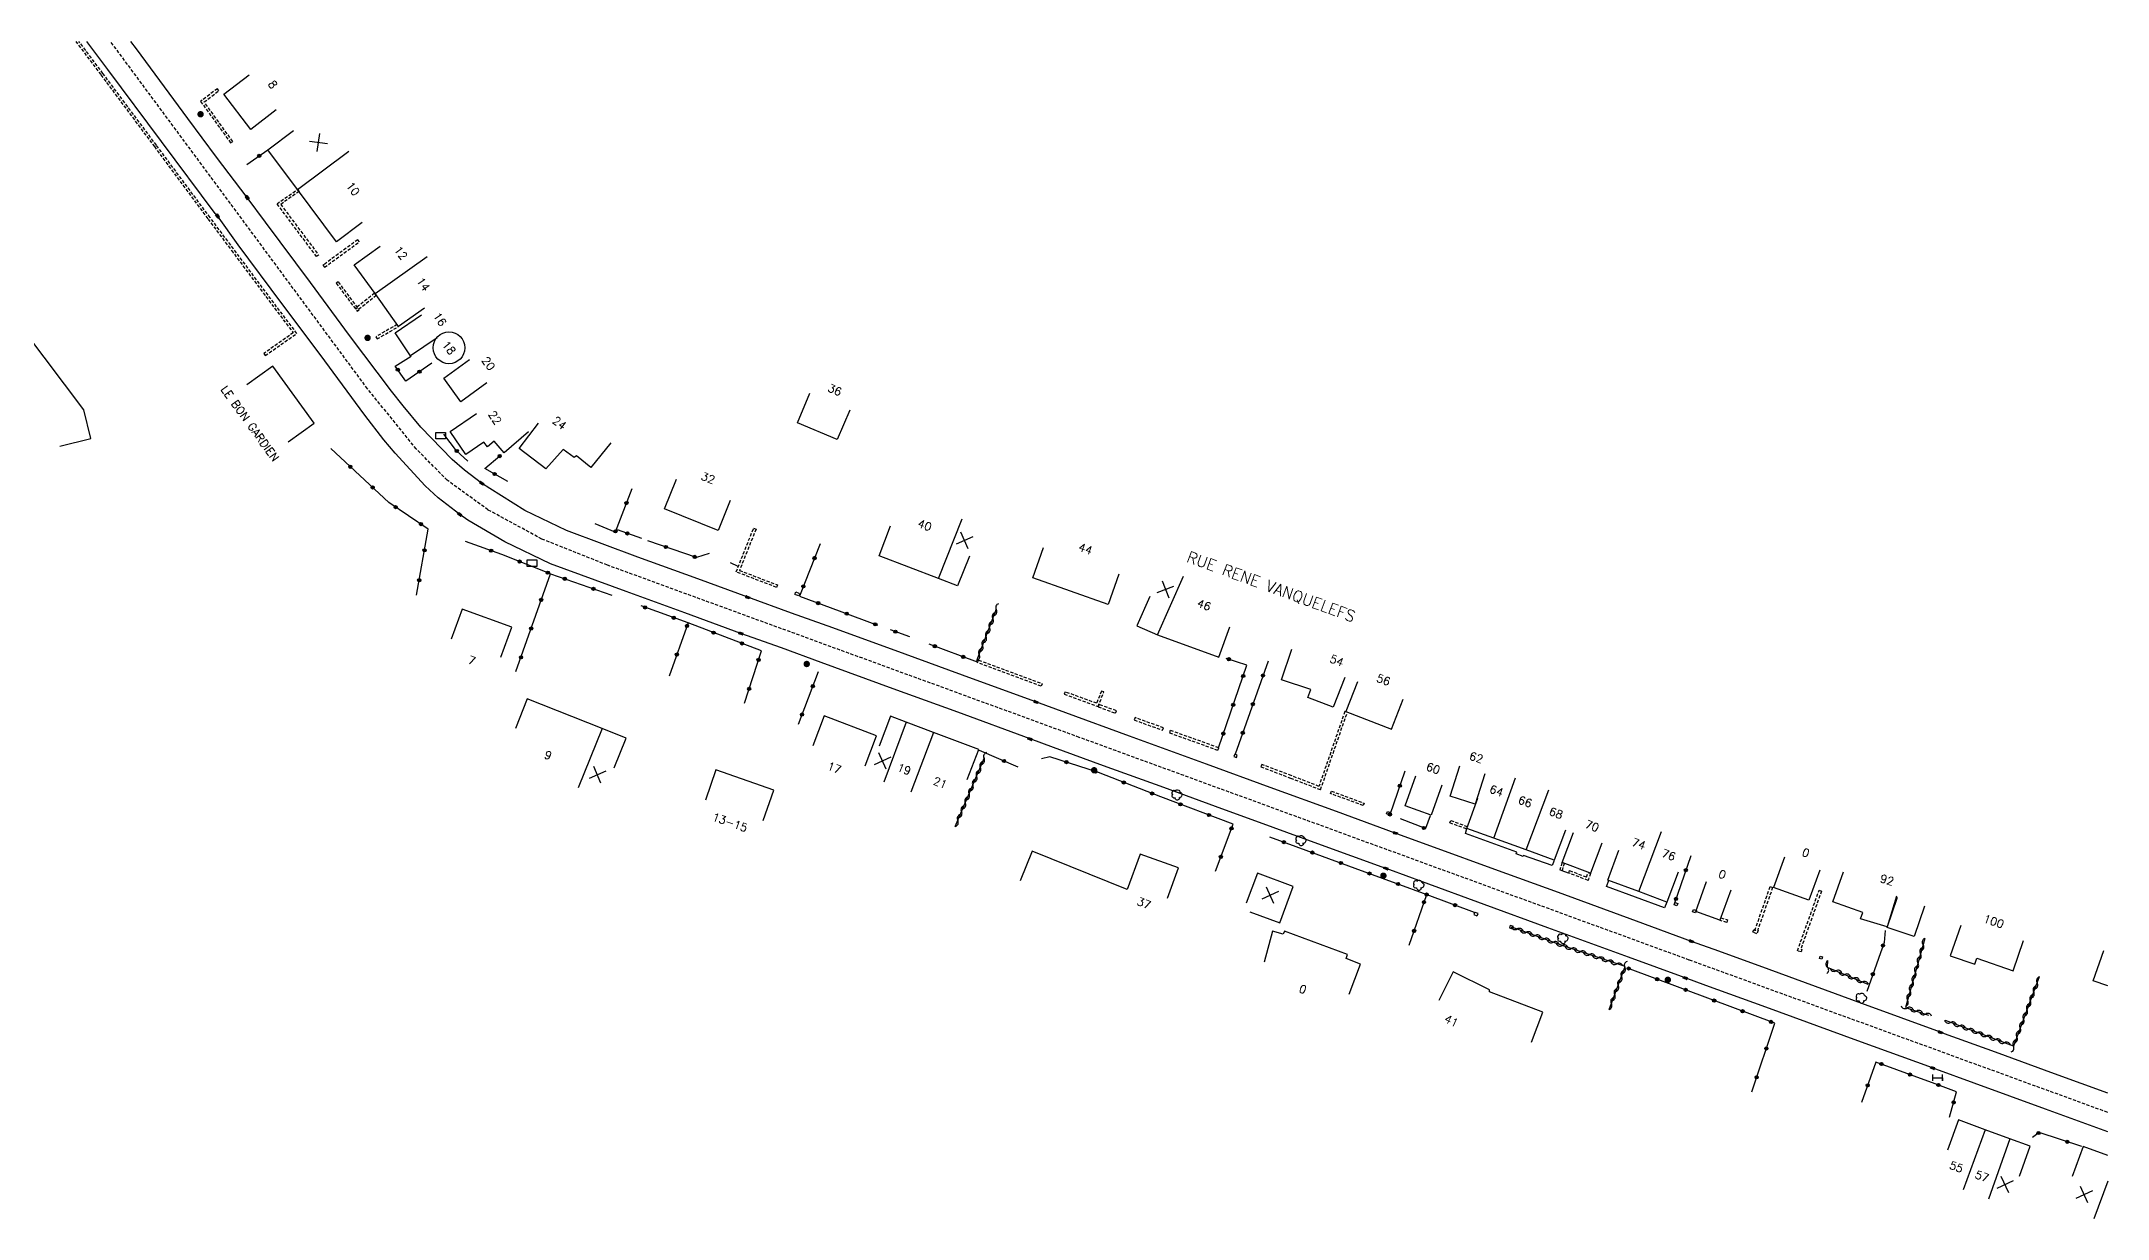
# Model space of a CAD drawing. Header units: millimetres. Extents: x 137000 to 138001, y 120999 to 122000.
# Drawn here: x 137677.3 to 138000, y 121816.2 to 122000 of the extents above; entities that cross this region are included whole.
import ezdxf
from ezdxf.enums import TextEntityAlignment as Align

# ---------------------------------------------------------------- set-up
doc = ezdxf.new("R2010")
doc.units = ezdxf.units.MM
doc.linetypes.add('DASHED', pattern=[0.75, 0.5, -0.25])
doc.layers.get('0').update_dxf_attribs({"linetype": 'CONTINUOUS'})
for name, color, linetype in [('W0001', 6, 'DASHED'), ('W0008', 7, 'CONTINUOUS'), ('W0100', 7, 'CONTINUOUS'), ('W0105', 7, 'CONTINUOUS'), ('W0112', 1, 'DASHED'), ('W0300', 7, 'CONTINUOUS'), ('W0310', 3, 'CONTINUOUS'), ('W0322', 7, 'CONTINUOUS'), ('W0400', 7, 'CONTINUOUS'), ('W0984', 7, 'CONTINUOUS'), ('W0989', 7, 'CONTINUOUS'), ('W0991', 7, 'CONTINUOUS'), ('W1102', 7, 'CONTINUOUS'), ('W1471', 7, 'CONTINUOUS'), ('W1473', 7, 'CONTINUOUS'), ('W1474', 7, 'CONTINUOUS')]:
    doc.layers.add(name, color=color, linetype=linetype)
doc.styles.get("Standard").update_dxf_attribs({"font": 'romans.shx', "width": 0.85})

# ---------------------------------------------------------------- blocks, each defined once
blk = doc.blocks.new('t322o')
at = {"color": 0, "linetype": 'Continuous'}
for radius in [0.25, 0.15]:
    blk.add_circle((0, 0), radius, dxfattribs=at)
blk = doc.blocks.new('t310o')
at = {"color": 0, "linetype": 'Continuous'}
for centre, start, end in [((-0.5, 0.38), 216.8699, 323.1304), ((0.5, -0.37), 36.8699, 143.1303)]:
    blk.add_arc(centre, 0.625, start, end, dxfattribs=at)
blk = doc.blocks.new('t991o')
at = {"color": 0, "linetype": 'Continuous'}
for p, q in [((-1, 1), (1, -1)), ((-1, -1), (1, 1))]:
    blk.add_line(p, q, dxfattribs=at)
blk = doc.blocks.new('T400')
for p, q in [((-0.15, 0.3), (0.15, 0.3)), ((-0.15, -0.25), (-0.15, 0.3)), ((-0.15, 0.15), (0.15, 0.15)), ((-0.15, 0), (0.15, 0)), ((0.15, 0.3), (0.15, -0.25)), ((-0.15, -0.15), (0.15, -0.15)), ((-0.15, -0.25), (-0.15, -0.3)), ((-0.15, -0.3), (0.15, -0.3)), ((0.15, -0.3), (0.15, -0.25))]:
    blk.add_line(p, q)
blk = doc.blocks.new('T300')
for p, q in [((-0.8, 0.51), (-0.86, 0.34)), ((-0.86, 0.34), (-0.86, 0.17)), ((-0.86, 0.17), (-0.74, 0.06)), ((-0.69, 0.63), (-0.8, 0.51)), ((-0.8, -0.06), (-0.74, 0.06)), ((-0.74, 0.06), (-0.69, 0.11)), ((-0.57, 0.69), (-0.69, 0.63)), ((-0.46, 0.69), (-0.57, 0.69)), ((-0.29, 0.63), (-0.46, 0.69)), ((-0.29, 0.63), (-0.17, 0.74)), ((-0.23, 0.57), (-0.29, 0.63)), ((-0.17, 0.74), (-0.06, 0.8)), ((-0.06, 0.8), (0.06, 0.8)), ((0.06, 0.8), (0.23, 0.74)), ((0.23, 0.74), (0.34, 0.63)), ((0.34, 0.63), (0.4, 0.51)), ((0.46, 0.46), (0.34, 0.46)), ((0.4, 0.51), (0.4, 0.46)), ((0.57, 0.4), (0.46, 0.46)), ((0.57, 0.4), (0.69, 0.29)), ((0.69, 0.29), (0.74, 0.17)), ((0.74, 0.06), (0.69, -0.17)), ((0.74, 0.17), (0.74, 0.06)), ((-0.8, -0.17), (-0.8, -0.06)), ((-0.8, -0.23), (-0.8, -0.17)), ((-0.74, -0.34), (-0.8, -0.23)), ((-0.69, -0.4), (-0.74, -0.34)), ((-0.51, -0.46), (-0.69, -0.4)), ((-0.4, -0.46), (-0.51, -0.46)), ((-0.4, -0.46), (-0.34, -0.46)), ((-0.34, -0.46), (-0.34, -0.4)), ((-0.34, -0.51), (-0.34, -0.46)), ((-0.29, -0.63), (-0.34, -0.51)), ((-0.17, -0.74), (-0.29, -0.63)), ((-0.06, -0.8), (-0.17, -0.74)), ((0.06, -0.8), (-0.06, -0.8)), ((0.17, -0.74), (0.06, -0.8)), ((0.23, -0.69), (0.17, -0.74)), ((0.29, -0.46), (0.23, -0.46)), ((0.29, -0.63), (0.23, -0.69)), ((0.46, -0.4), (0.29, -0.46)), ((0.34, -0.51), (0.29, -0.63)), ((0.34, -0.51), (0.34, -0.46)), ((0.57, -0.34), (0.46, -0.4)), ((0.63, -0.29), (0.57, -0.34)), ((0.69, -0.17), (0.63, -0.29))]:
    blk.add_line(p, q)
blk = doc.blocks.new('T1471')
at = {"color": 0, "linetype": 'Continuous', "flags": 128}
blk.add_lwpolyline([(-0.75, -0.5), (-0.75, 0.5), (0.75, 0.5), (0.75, -0.5), (-0.75, -0.5)], dxfattribs=at)
blk = doc.blocks.new('T1473')
at = {"color": 0, "linetype": 'Continuous', "const_width": 0.5, "flags": 128}
blk.add_lwpolyline([(-0.25, 0, 1), (0.25, 0, 1)], format="xyb", close=True, dxfattribs=at)
blk = doc.blocks.new('T1474')
at = {"color": 0, "linetype": 'Continuous', "flags": 128}
for points in [[(-0.75, -0.5), (-0.75, 0.5)], [(-0.75, 0), (0.75, 0)], [(0.75, 0), (0.75, -0.5), (0.75, 0.5)]]:
    blk.add_lwpolyline(points, dxfattribs=at)

msp = doc.modelspace()

# ---------------------------------------------------------------- linework, layer by layer
at = {"layer": 'W0001'}
msp.add_lwpolyline([(138000, 121832.8), (137934.65, 121856.59), (137839.37, 121891.35), (137765.68, 121918.23), (137755.43, 121922.31), (137747.02, 121926.87), (137740.65, 121931.49), (137735.83, 121936.38), (137728.21, 121945.77), (137688.07, 122000)], dxfattribs=at)
at = {"layer": 'W0008'}
for points in [[(138000, 121829.77), (137990.27, 121833.29), (137979.14, 121837.36), (137973.15, 121839.56), (137972.65, 121839.74), (137960.99, 121843.98), (137946.59, 121849.21), (137937.24, 121852.6), (137934.02, 121853.79), (137925.15, 121857.01), (137912.54, 121861.63), (137902.61, 121865.23), (137892.99, 121868.79), (137887.88, 121870.65), (137887.28, 121870.89), (137876.64, 121874.71), (137869.66, 121877.27), (137860.65, 121880.54), (137852.58, 121883.5), (137843.15, 121886.91), (137835.33, 121889.78), (137831.69, 121891.1), (137820.4, 121895.26), (137810.3, 121898.9), (137799.07, 121903.02), (137792.85, 121905.3), (137786.54, 121907.57), (137777.77, 121910.78), (137768.61, 121914.14), (137756.8, 121918.46), (137749.66, 121921.87), (137743.9, 121925.24), (137742.61, 121926.16), (137739.27, 121928.73), (137737.21, 121930.62), (137732.52, 121935.7), (137730.78, 121937.81), (137727.79, 121941.66), (137720.8, 121951.12), (137714.85, 121959.07), (137708.01, 121968.26), (137704.79, 121972.74), (137704.41, 121973.15), (137696.03, 121984.36), (137687.64, 121995.6), (137684.36, 122000)], [(138000, 121835.82), (137991.69, 121838.84), (137982.5, 121842.18), (137974.54, 121845.06), (137973.87, 121845.3), (137961.61, 121849.8), (137947.11, 121855.12), (137939.26, 121857.98), (137934.98, 121859.5), (137926.4, 121862.65), (137914.24, 121867.12), (137904.3, 121870.74), (137894.84, 121874.17), (137889.57, 121876.1), (137888.73, 121876.4), (137879.55, 121879.75), (137869.22, 121883.51), (137859.23, 121887.17), (137847.24, 121891.54), (137837.28, 121895.17), (137832.6, 121896.87), (137822.7, 121900.46), (137812.17, 121904.31), (137800.88, 121908.43), (137794.45, 121910.75), (137787.59, 121913.21), (137779.82, 121916.08), (137770.45, 121919.49), (137759.3, 121923.64), (137752.8, 121926.78), (137747.3, 121930.22), (137746.04, 121931.03), (137743.37, 121933.05), (137741.44, 121934.72), (137736.55, 121939.75), (137733.77, 121943.08), (137731.95, 121945.41), (137725.42, 121954.1), (137719.32, 121962.34), (137712.28, 121971.76), (137709.43, 121975.6), (137704.64, 121981.91), (137700.17, 121987.97), (137692.12, 121998.82), (137691.24, 122000)]]:
    msp.add_lwpolyline(points, dxfattribs=at)
at = {"layer": 'W0100'}
for p, q in [((137949.53, 121872.62), (137947.82, 121867.93)), ((137955.02, 121870.62), (137953.3, 121865.93)), ((137953.3, 121865.93), (137947.82, 121867.93))]:
    msp.add_line(p, q, dxfattribs=at)
for points in [[(137713.96, 121989.29), (137710, 121986.24), (137705.76, 121991.73), (137709.72, 121994.79)], [(137727.39, 121971.7), (137723.38, 121968.72), (137717.3, 121976.88), (137712.64, 121983.07), (137716.63, 121986.08)], [(137680.16, 121936.8), (137685.01, 121938.02), (137683.89, 121942.46), (137674.7, 121954.69), (137662.38, 121971.32), (137658.37, 121968.35)], [(137737.12, 121958.36), (137733.05, 121955.47), (137729.39, 121960.62), (137726.13, 121965.1), (137730.17, 121968.04)], [(137739.07, 121953.71), (137734.93, 121950.91), (137732.51, 121954.49), (137736.65, 121957.29)], [(137715.83, 121937.46), (137719.88, 121940.39), (137713.43, 121949.31), (137709.38, 121946.38)], [(137746.83, 121946.69), (137742.79, 121943.75), (137740.11, 121947.42), (137744.15, 121950.36)], [(137803.53, 121942.43), (137801.58, 121937.82), (137795.35, 121940.46), (137797.31, 121945.07)], [(137753.37, 121939.04), (137749.58, 121935.79), (137748.02, 121937.6), (137746.94, 121936.7), (137746.36, 121937.43), (137743.57, 121935.51), (137741.11, 121939.1), (137745.24, 121941.92)], [(137766.24, 121937.32), (137763.07, 121933.45), (137760.83, 121935.3), (137760.49, 121935.03), (137758.78, 121936.29), (137756.06, 121933.26), (137751.88, 121936.44), (137754.9, 121940.42)], [(137784.85, 121928.3), (137782.99, 121923.66), (137774.61, 121927.02), (137776.47, 121931.66)], [(137822.21, 121919.64), (137820.38, 121914.99), (137817.41, 121916.15), (137808.1, 121919.7), (137809.88, 121924.37)], [(137845.58, 121916.8), (137843.91, 121912.09), (137832.12, 121916.26), (137833.79, 121920.98)], [(137850.42, 121913.35), (137848.39, 121908.78), (137851.59, 121907.35), (137861.18, 121903.88), (137862.88, 121908.59)], [(137749.06, 121903.85), (137750.76, 121908.55), (137742.98, 121911.36), (137741.28, 121906.66)], [(137880.85, 121900.71), (137879.03, 121896.05), (137875.09, 121897.59), (137875.57, 121898.8), (137870.99, 121900.35), (137872.59, 121905.09)], [(137882.81, 121900.03), (137881.03, 121895.36), (137888.17, 121892.63), (137889.95, 121897.3)], [(137766.74, 121886.6), (137768.61, 121891.23), (137764.84, 121892.75), (137753.17, 121897.38), (137751.33, 121892.73)], [(137805.93, 121886.92), (137807.7, 121891.59), (137799.54, 121894.69), (137797.77, 121890.01)], [(137821.89, 121884.78), (137823.67, 121889.45), (137816.63, 121892.13), (137812.33, 121893.74), (137809.88, 121894.66), (137808.12, 121889.99)], [(137789.99, 121878.38), (137791.65, 121883.1), (137782.64, 121886.26), (137780.98, 121881.55)], [(137902.73, 121885.67), (137901.2, 121880.91), (137897.32, 121882.15), (137898.84, 121886.91)], [(137896.01, 121883.9), (137894.33, 121879.19), (137890.28, 121880.64), (137891.96, 121885.35)], [(137915.31, 121876.84), (137913.54, 121872.16), (137909.19, 121873.81), (137904.13, 121875.63), (137899.93, 121877.14), (137901.63, 121881.84)], [(137920.98, 121874.82), (137919.21, 121870.14), (137914.79, 121871.8), (137916.55, 121876.48)], [(137853.15, 121866.26), (137854.86, 121870.96), (137848.9, 121873.13), (137846.88, 121867.59), (137832.02, 121873.6), (137830.14, 121868.97)], [(137932.91, 121870.32), (137931.16, 121865.63), (137926.79, 121867.26), (137921.93, 121869.04), (137923.65, 121873.74)], [(137866.03, 121864.12), (137870.73, 121862.4), (137872.8, 121868.04), (137867.21, 121870.13), (137865.46, 121865.44)], [(137967.02, 121866.54), (137965.55, 121861.76), (137961.41, 121863.04), (137961.74, 121863.99), (137957.06, 121865.65), (137958.73, 121870.36)], [(137941.12, 121867.51), (137939.45, 121862.8), (137935.67, 121864.14), (137937.35, 121868.85)], [(137971.37, 121864.99), (137969.76, 121860.25), (137965.57, 121861.67), (137967.17, 121866.41)], [(137881.54, 121851.28), (137883.3, 121855.96), (137881.06, 121856.81), (137881.28, 121857.44), (137871.41, 121861.09), (137871.24, 121860.62), (137869.54, 121861.07), (137868.26, 121856.23)], [(137977.05, 121861.97), (137975.42, 121857.24), (137979.23, 121855.92), (137979.56, 121856.87), (137985.23, 121854.89), (137986.87, 121859.61)], [(138000, 121852.54), (137997.73, 121853.34), (137999.38, 121858.05)], [(137910.03, 121843.77), (137911.79, 121848.45), (137903.43, 121851.61), (137903.46, 121851.96), (137897.76, 121854.77), (137895.54, 121850.29)], [(137986.21, 121822.84), (137987.88, 121827.55), (137984.72, 121828.67), (137980.89, 121830.09), (137976.68, 121831.63), (137974.96, 121826.93)], [(138000, 121826.07), (137996.18, 121827.48), (137994.45, 121822.78)]]:
    msp.add_lwpolyline(points, dxfattribs=at)
at = {"layer": 'W0105'}
msp.add_line((137915.77, 121870.14), (137914.79, 121870.5), dxfattribs=at)
for points in [[(137913.53, 121872.14), (137913.23, 121871.35), (137908.78, 121872.88), (137908.71, 121872.74), (137907.61, 121873.14), (137907.71, 121873.43), (137899.69, 121876.32), (137899.9, 121877.12)], [(137931.17, 121865.63), (137930.79, 121864.76), (137921.73, 121868.09), (137922.1, 121868.98)]]:
    msp.add_lwpolyline(points, dxfattribs=at)
at = {"layer": 'W0112'}
for p, q in [((137704.76, 121992.61), (137702.14, 121990.62)), ((137702.14, 121990.62), (137706.84, 121984.14)), ((137714.08, 121974.64), (137717.29, 121976.89)), ((137720.26, 121966.4), (137714.08, 121974.64)), ((137721.5, 121964.73), (137726.94, 121968.7)), ((137721.26, 121965.04), (137721.5, 121964.73)), ((137726.84, 121958.22), (137729.57, 121960.36)), ((137729.72, 121953.54), (137733.05, 121955.47)), ((137733.05, 121955.47), (137732.85, 121955.81)), ((137785.79, 121917.18), (137788.52, 121924)), ((137792.09, 121914.76), (137785.79, 121917.18)), ((137794.96, 121913.67), (137795.11, 121914.04)), ((137795.59, 121913.42), (137794.96, 121913.67)), ((137823.51, 121903.01), (137823.65, 121903.39)), ((137833.45, 121899.34), (137823.51, 121903.01)), ((137837.04, 121898.08), (137842.33, 121896.15)), ((137842.32, 121896.11), (137845.05, 121895.12)), ((137842.33, 121896.15), (137843.21, 121898.43)), ((137845.05, 121895.12), (137845.19, 121895.5)), ((137847.97, 121894.06), (137852.4, 121892.45)), ((137852.4, 121892.45), (137852.54, 121892.82)), ((137877.06, 121883.18), (137881.24, 121895.26)), ((137853.45, 121892.06), (137861.03, 121889.34)), ((137861.03, 121889.34), (137861.17, 121889.72)), ((137863.54, 121888.35), (137863.91, 121888.21)), ((137863.91, 121888.21), (137864.05, 121888.58)), ((137878.62, 121882.57), (137878.76, 121882.95)), ((137883.73, 121880.69), (137878.62, 121882.57)), ((137887.38, 121879.41), (137887.51, 121879.79)), ((137887.72, 121879.29), (137887.38, 121879.41)), ((137897.26, 121877.99), (137897.39, 121878.37)), ((137899.85, 121877.05), (137897.26, 121877.99)), ((137915.14, 121871.66), (137914.76, 121871.77)), ((137914.83, 121870.54), (137915.14, 121871.66)), ((137918.85, 121869.02), (137915.83, 121870.17)), ((137919.23, 121870.12), (137918.85, 121869.02)), ((137951.54, 121858.02), (137954.94, 121867.49)), ((137901.13, 121864.06), (137900.99, 121863.68)), ((137901.68, 121863.86), (137901.13, 121864.06)), ((137932.3, 121865.21), (137932.45, 121865.58)), ((137932.7, 121865.05), (137932.3, 121865.21)), ((137935.18, 121864.09), (137935.32, 121864.46)), ((137935.63, 121863.93), (137935.18, 121864.09)), ((137906.69, 121862.01), (137906.56, 121861.63)), ((137907.22, 121861.82), (137906.69, 121862.01)), ((137939.46, 121862.77), (137939.57, 121863.16)), ((137940.52, 121862.47), (137939.46, 121862.77)), ((137945.21, 121860.69), (137944.59, 121860.96)), ((137952.13, 121857.85), (137951.54, 121858.02)), ((137954.98, 121856.82), (137955.09, 121857.2)), ((137955.36, 121856.72), (137954.98, 121856.82))]:
    msp.add_line(p, q, dxfattribs=at)
for points in [[(137682.64, 122000), (137686.57, 121994.76), (137694.92, 121983.56), (137703.3, 121972.26), (137706.97, 121967.36), (137713.7, 121958.34), (137716.62, 121954.5)], [(137712.24, 121950.95), (137717.19, 121954.41), (137714.02, 121958.58), (137707.29, 121967.6), (137703.62, 121972.5), (137695.24, 121983.79), (137686.89, 121994.99), (137683.14, 122000)], [(137702.7, 121990.54), (137705, 121992.29), (137704.76, 121992.61)], [(137706.84, 121984.14), (137707.17, 121984.37), (137702.7, 121990.54)], [(137717.29, 121976.89), (137717.52, 121976.57), (137714.65, 121974.55)], [(137714.65, 121974.55), (137720.58, 121966.64), (137720.26, 121966.4)], [(137726.94, 121968.7), (137726.7, 121969.03), (137721.58, 121965.28)], [(137721.58, 121965.28), (137721.58, 121965.29), (137721.26, 121965.04)], [(137726.67, 121958.44), (137723.65, 121962.48), (137723.33, 121962.24)], [(137723.33, 121962.24), (137726.59, 121957.88), (137726.9, 121958.11), (137726.84, 121958.22)], [(137729.57, 121960.36), (137729.33, 121960.67), (137726.33, 121958.33), (137726.39, 121958.23), (137726.67, 121958.44)], [(137716.62, 121954.5), (137712.01, 121951.27), (137712.24, 121950.95)], [(137732.85, 121955.81), (137729.52, 121953.88), (137729.72, 121953.54)], [(137788.52, 121924), (137788.89, 121923.85), (137786.31, 121917.41)], [(137786.31, 121917.41), (137792.23, 121915.14), (137792.09, 121914.76)], [(137795.11, 121914.04), (137795.74, 121913.79), (137795.59, 121913.42)], [(137823.65, 121903.39), (137833.59, 121899.72), (137833.45, 121899.34)], [(137842.1, 121896.66), (137837.17, 121898.46), (137837.04, 121898.08)], [(137843.21, 121898.43), (137842.84, 121898.58), (137842.1, 121896.66)], [(137845.19, 121895.5), (137842.46, 121896.49), (137842.32, 121896.11)], [(137852.54, 121892.82), (137848.11, 121894.43), (137847.97, 121894.06)], [(137881.24, 121895.26), (137880.86, 121895.39), (137876.82, 121883.7), (137872.5, 121885.37)], [(137861.17, 121889.72), (137853.59, 121892.44), (137853.45, 121892.06)], [(137864.05, 121888.58), (137863.68, 121888.72), (137863.54, 121888.35)], [(137872.5, 121885.37), (137867.87, 121887.13), (137867.73, 121886.76)], [(137867.73, 121886.76), (137872.36, 121884.99), (137877.06, 121883.18)], [(137878.76, 121882.95), (137883.86, 121881.07), (137883.73, 121880.69)], [(137887.51, 121879.79), (137887.86, 121879.66), (137887.72, 121879.29)], [(137897.39, 121878.37), (137899.98, 121877.43), (137899.85, 121877.05)], [(137914.76, 121871.77), (137914.44, 121870.65), (137914.83, 121870.54)], [(137915.83, 121870.17), (137915.97, 121870.55), (137918.61, 121869.54)], [(137918.61, 121869.54), (137918.86, 121870.25), (137919.23, 121870.12)], [(137944.89, 121861.21), (137947.29, 121868.05), (137947.67, 121867.91)], [(137947.67, 121867.91), (137945.35, 121861.3), (137945.39, 121861.25), (137945.21, 121860.69)], [(137954.94, 121867.49), (137955.31, 121867.36), (137952.06, 121858.29)], [(137900.99, 121863.68), (137901.54, 121863.48), (137901.68, 121863.86)], [(137932.45, 121865.58), (137932.85, 121865.42), (137932.7, 121865.05)], [(137935.32, 121864.46), (137935.77, 121864.3), (137935.63, 121863.93)], [(137906.56, 121861.63), (137907.08, 121861.45), (137907.22, 121861.82)], [(137939.57, 121863.16), (137940.63, 121862.86), (137940.52, 121862.47)], [(137944.59, 121860.96), (137944.75, 121861.33), (137944.97, 121861.23), (137944.94, 121861.15), (137944.89, 121861.21)], [(137952.06, 121858.29), (137952.24, 121858.23), (137952.13, 121857.85)], [(137955.09, 121857.2), (137955.46, 121857.1), (137955.36, 121856.72)]]:
    msp.add_lwpolyline(points, dxfattribs=at)
at = {"layer": 'W0310'}
for p, q in [((137823.39, 121903.34), (137826.47, 121911.4)), ((137820.02, 121877.45), (137824.58, 121888.19))]:
    msp.add_line(p, q, dxfattribs=at)
for points in [[(137922.14, 121848.87), (137924.63, 121855.56), (137915.09, 121858.76), (137906.93, 121861.74)], [(137971.43, 121859.97), (137968.41, 121849.2), (137971.99, 121847.99)], [(137956.25, 121856.49), (137956.2, 121855.47), (137962.56, 121852.81)], [(137989.32, 121853.95), (137985.27, 121843.16), (137974.68, 121847.13)]]:
    msp.add_lwpolyline(points, dxfattribs=at)
at = {"layer": 'W0322'}
for p, q in [((137709.35, 121980.77), (137712.63, 121983.06)), ((137771.04, 121922.41), (137767.25, 121923.72)), ((137786.12, 121918), (137784.93, 121918.57)), ((137756.78, 121916.9), (137766.36, 121913.52)), ((137778.28, 121909.21), (137770.94, 121911.87)), ((137812.92, 121907.04), (137809.9, 121908.12)), ((137823.49, 121903.09), (137815.94, 121905.89)), ((137868.87, 121903.24), (137863.74, 121888.74)), ((137798.62, 121901.57), (137795.47, 121893.35)), ((137829.82, 121886.72), (137823.81, 121889.28)), ((137890.24, 121886.05), (137887.86, 121879.24)), ((137934.9, 121872.87), (137932.27, 121865.3)), ((137890.88, 121858.89), (137893.64, 121866.81))]:
    msp.add_line(p, q, dxfattribs=at)
for points in [[(137738.28, 121949.78), (137734.2, 121946.97), (137732.55, 121949.27), (137735.05, 121950.87)], [(137743.89, 121934.44), (137742.12, 121936.1), (137740.11, 121938.7)], [(137735.88, 121913.54), (137737.71, 121923.86), (137731.53, 121928.01), (137722.46, 121936.44)], [(137750.12, 121931.28), (137746.55, 121933.34), (137748.88, 121935.27)], [(137769.51, 121930.15), (137766.87, 121923.37), (137763.79, 121924.67)], [(137751.4, 121901.61), (137756.78, 121916.9), (137749.17, 121919.9), (137743.54, 121921.92)], [(137781.58, 121920.06), (137779.62, 121919.42), (137772.02, 121922.02)], [(137798.91, 121921.54), (137795.68, 121913.4), (137801.86, 121911.1), (137807.89, 121908.86)], [(137787.09, 121896.66), (137789.75, 121904.85), (137778.28, 121909.21), (137775.32, 121900.91)], [(137861.1, 121889.7), (137865.57, 121902.6), (137862.33, 121903.68)], [(137860.65, 121870.47), (137863.41, 121877.82), (137852.1, 121882.05), (137842.39, 121885.84), (137834.8, 121888.33), (137833.47, 121887.99)], [(137894.17, 121879.1), (137893.45, 121877.1), (137889.55, 121878.62)], [(137869.1, 121875.81), (137884, 121870.35), (137893.64, 121866.81), (137901.03, 121864.05)], [(137965.24, 121861.19), (137965.08, 121859.33), (137962.38, 121851.7)], [(137944.42, 121836.02), (137947.99, 121846.71), (137937.99, 121850.46), (137925.01, 121855.32)], [(137975.3, 121832.08), (137976.41, 121836.02), (137973.06, 121837.26), (137963.81, 121840.66), (137961.55, 121834.33)], [(137995.95, 121827.47), (137989.3, 121829.66), (137988.24, 121828.89)]]:
    msp.add_lwpolyline(points, dxfattribs=at)
at = {"layer": 'W1102'}
for p, q in [((137717.3, 121976.88), (137725.32, 121982.86)), ((137729.39, 121960.62), (137737.55, 121966.4)), ((137817.41, 121916.15), (137821.08, 121925.46)), ((137851.59, 121907.35), (137855.66, 121916.49)), ((137764.84, 121892.75), (137761.1, 121883.48)), ((137812.33, 121893.74), (137808.83, 121884.37)), ((137816.63, 121892.13), (137813.07, 121882.79)), ((137904.13, 121875.63), (137907.51, 121885.04)), ((137909.19, 121873.81), (137912.74, 121883.16)), ((137926.79, 121867.26), (137930.29, 121876.63)), ((137980.89, 121830.09), (137977.41, 121820.71)), ((137984.72, 121828.67), (137981.38, 121819.24)), ((138000, 121822.05), (137997.83, 121816.21))]:
    msp.add_line(p, q, dxfattribs=at)
msp.add_circle((137740.94, 121952.16), 2.48, dxfattribs=at)

# ---------------------------------------------------------------- block references
at = {"layer": 'W0300'}
for p in [(137854.68, 121882.34), (137874.04, 121875.22), (137892.44, 121868.26), (137914.95, 121859.92), (137961.58, 121850.62)]:
    msp.add_blockref('T300', p, dxfattribs=at)
at = {"layer": 'W0310'}
for p, rotation in [((137826.42, 121911.28), 69.12843341994866), ((137825.35, 121908.48), 69.12843341994866), ((137825.89, 121909.88), 69.12843341994866), ((137824.28, 121905.68), 69.12843341994866), ((137824.82, 121907.08), 69.12843341994866), ((137823.75, 121904.27), 69.12843341994866), ((137823.34, 121885.27), 66.94189293045751), ((137823.93, 121886.65), 66.94189293045751), ((137824.52, 121888.04), 66.94189293045751), ((137822.17, 121882.51), 66.94189293045751), ((137822.76, 121883.9), 66.94189293045751), ((137820.99, 121879.75), 66.94189293045751), ((137821.58, 121881.13), 66.94189293045751), ((137820.41, 121878.37), 66.94189293045751), ((137907.77, 121861.44), 159.941283650165), ((137909.18, 121860.92), 159.941283650165), ((137910.59, 121860.41), 159.941283650165), ((137912, 121859.9), 159.941283650165), ((137913.4, 121859.38), 159.941283650165), ((137914.81, 121858.87), 159.941283650165), ((137916.23, 121858.38), 161.4407724708898), ((137917.66, 121857.9), 161.4407724708898), ((137919.08, 121857.43), 161.4407724708898), ((137920.5, 121856.95), 161.4407724708898), ((137970.35, 121856.12), 254.3008090579843), ((137970.76, 121857.57), 254.3008090579843), ((137971.16, 121859.01), 254.3008090579843), ((137921.92, 121856.47), 161.4407724708898), ((137923.34, 121855.99), 161.4407724708898), ((137924.06, 121854.02), 69.55196927923627), ((137924.59, 121855.43), 69.55196927923627), ((137956.2, 121855.49), 266.7921244513956), ((137957.56, 121854.9), 337.2735567991837), ((137958.95, 121854.32), 337.2735567991837), ((137960.33, 121853.74), 337.2735567991837), ((137969.54, 121853.24), 254.3008090579843), ((137969.95, 121854.68), 254.3008090579843), ((137988.97, 121853.01), 249.4026099834201), ((137922.49, 121849.81), 69.55196927923627), ((137923.01, 121851.21), 69.55196927923627), ((137923.54, 121852.62), 69.55196927923627), ((137961.71, 121853.16), 337.2735567991837), ((137968.73, 121850.35), 254.3008090579843), ((137969.13, 121851.79), 254.3008090579843), ((137987.91, 121850.2), 249.4026099834201), ((137988.44, 121851.61), 249.4026099834201), ((137968.7, 121849.1), 341.4261765203403), ((137970.12, 121848.62), 341.4261765203403), ((137971.54, 121848.15), 341.4261765203403), ((137975.46, 121846.84), 159.4373970769617), ((137986.86, 121847.39), 249.4026099834201), ((137987.39, 121848.8), 249.4026099834201), ((137976.86, 121846.31), 159.4373970769617), ((137978.27, 121845.79), 159.4373970769617), ((137979.67, 121845.26), 159.4373970769617), ((137981.08, 121844.73), 159.4373970769617), ((137982.48, 121844.2), 159.4373970769617), ((137983.88, 121843.68), 159.4373970769617), ((137985.27, 121843.18), 249.4026099834201), ((137985.8, 121844.59), 249.4026099834201), ((137986.33, 121845.99), 249.4026099834201)]:
    msp.add_blockref('t310o', p, dxfattribs=dict(at, rotation=rotation))
at = {"layer": 'W0322'}
for p, rotation in [((137711.3, 121982.13), 34.9520646386225), ((137732.94, 121948.74), 125.612828073028), ((137736.32, 121948.43), 214.5661670443709), ((137742.15, 121936.06), 136.9864158963433), ((137748.86, 121935.25), 39.57245690583928), ((137725.53, 121933.59), 137.0838233198804), ((137748.07, 121932.46), 150.0021212256692), ((137729.01, 121930.36), 137.0838233198804), ((137768.65, 121927.94), 248.7551308539523), ((137732.61, 121927.28), 146.1113942711706), ((137736.56, 121924.64), 146.1113942711706), ((137766.93, 121923.51), 248.7551308539523), ((137768.8, 121923.18), 160.941873659096), ((137737.12, 121920.55), 79.93025969465891), ((137747.54, 121920.49), 160.2828400921962), ((137751.97, 121918.79), 158.4949173331487), ((137774.83, 121921.06), 161.061517781399), ((137779.32, 121919.52), 161.061517781399), ((137798.04, 121919.33), 248.3431612900539), ((137736.29, 121915.88), 79.93025969465891), ((137756.39, 121917.05), 158.4949173331487), ((137759.02, 121916.11), 340.5587072022214), ((137796.29, 121914.92), 248.3431612900539), ((137755.34, 121912.81), 70.61608555725165), ((137763.5, 121914.53), 340.5587072022214), ((137798.61, 121912.31), 339.5192120683508), ((137771.58, 121911.63), 160.0976778117171), ((137776.05, 121910.02), 160.0976778117171), ((137778.11, 121908.75), 250.4114501340754), ((137803.06, 121910.65), 339.6347839742065), ((137807.51, 121909), 339.6347839742065), ((137753.77, 121908.33), 70.61608555725165), ((137782.26, 121907.7), 159.2138098461405), ((137786.7, 121906.01), 159.2138098461405), ((137810.68, 121907.84), 160.2281548994412), ((137816.81, 121905.57), 159.6080222748026), ((137752.19, 121903.85), 70.61608555725165), ((137776.52, 121904.27), 250.4114501340754), ((137789.29, 121903.44), 71.98370328418828), ((137821.26, 121903.91), 159.6080222748026), ((137862.75, 121903.54), 161.6657902378296), ((137787.82, 121898.92), 71.98370328418828), ((137797.77, 121899.35), 249.008270451445), ((137864.99, 121900.92), 70.91369360027556), ((137868.08, 121901), 250.5142341684452), ((137863.43, 121896.43), 70.91369360027556), ((137866.49, 121896.53), 250.5142341684452), ((137796.07, 121894.91), 249.008270451445), ((137861.88, 121891.94), 70.91369360027556), ((137864.91, 121892.05), 250.5142341684452), ((137827.63, 121887.65), 156.9384245655649), ((137837.38, 121887.49), 161.8009529958319), ((137841.89, 121886), 161.8009529958319), ((137846.33, 121884.3), 158.6849248281094), ((137889.45, 121883.8), 250.7486469337825), ((137850.75, 121882.58), 158.6849248281094), ((137855.2, 121880.89), 159.4889843105237), ((137859.64, 121879.23), 159.4889843105237), ((137863.16, 121877.14), 69.43030853430929), ((137887.89, 121879.32), 250.7486469337825), ((137893.22, 121877.19), 158.7232742690469), ((137871.33, 121874.99), 339.8946913215506), ((137875.79, 121873.36), 339.8946913215506), ((137861.49, 121872.69), 69.43030853430929), ((137880.25, 121871.73), 339.8946913215506), ((137884.71, 121870.09), 339.8148414455713), ((137934.12, 121870.62), 250.8820517208142), ((137889.17, 121868.45), 339.8148414455713), ((137893.63, 121866.81), 339.8148414455713), ((137893.23, 121865.62), 70.76957368335589), ((137898.08, 121865.15), 339.5308598985073), ((137932.57, 121866.13), 250.8820517208142), ((137891.67, 121861.13), 70.76957368335589), ((137964.91, 121858.85), 250.5167648788288), ((137925.18, 121855.26), 159.4864548439737), ((137929.63, 121853.59), 159.4864548439737), ((137963.32, 121854.37), 250.5167648788288), ((137934.08, 121851.93), 159.4864548439737), ((137938.53, 121850.26), 159.4419562422129), ((137942.98, 121848.59), 159.4419562422129), ((137947.42, 121846.93), 159.4419562422129), ((137946.68, 121842.78), 71.5345089101471), ((137945.17, 121838.28), 71.5345089101471), ((137964.66, 121840.35), 159.8202438196641), ((137969.12, 121838.71), 159.8202438196641), ((137962.52, 121837.03), 250.3426762363931), ((137973.57, 121837.07), 159.7482340049505), ((137975.94, 121834.36), 74.20046497777075), ((137989.2, 121829.58), 216.1107607045131), ((137993.69, 121828.21), 161.7618891875906)]:
    msp.add_blockref('t322o', p, dxfattribs=dict(at, rotation=rotation))
at = {"layer": 'W0400'}
for p, rotation in [((137709.43, 121975.6), 216.5913543701171), ((137704.79, 121972.74), 35.78201293838944), ((137746.04, 121931.03), 237.1789245605468), ((137742.61, 121926.16), 54.62271118144906), ((137787.59, 121913.21), 250.2836456298828), ((137786.54, 121907.57), 70.30339050253532), ((137832.6, 121896.87), 249.9991607666015), ((137831.69, 121891.1), 70.06587219248361), ((137888.73, 121876.4), 250.5029754638671), ((137887.28, 121870.89), 67.75149536073583), ((137934.98, 121859.5), 250.4052581787109), ((137934.02, 121853.79), 69.69650268595119), ((137973.87, 121845.3), 249.8255157470703), ((137972.65, 121839.74), 69.52468872103786)]:
    msp.add_blockref('T400', p, dxfattribs=dict(at, rotation=rotation))
at = {"layer": 'W0991'}
for p, rotation in [((137720.55, 121984.19), 127.0073188825131), ((137821.46, 121922.08), 158.5138665542247), ((137852.84, 121914.46), 335.9862788367063), ((137764.11, 121885.5), 158.0518915518539), ((137808.64, 121887.65), 159.354539763943), ((137869.19, 121866.68), 159.5597324986421), ((137983.96, 121821.51), 160.4879134199441), ((137996.33, 121819.96), 159.8334914015826)]:
    msp.add_blockref('t991o', p, dxfattribs=dict(at, rotation=rotation))
at = {"layer": 'W1471'}
for p in [(137739.65, 121938.46), (137753.9, 121918.54)]:
    msp.add_blockref('T1471', p, dxfattribs=at)
at = {"layer": 'W1473'}
for p in [(137702.14, 121988.62), (137728.23, 121953.71), (137796.81, 121902.8), (137841.7, 121886.21), (137886.88, 121869.75), (137931.3, 121853.5)]:
    msp.add_blockref('T1473', p, dxfattribs=at)
at = {"layer": 'W1474'}
msp.add_blockref('T1474', (137973.45, 121838.22), dxfattribs=at)

# ---------------------------------------------------------------- texts
at = {"layer": 'W0984'}
msp.add_text('LE BON GARDIEN', height=1.25, rotation=305.8547, dxfattribs=at).set_placement((137709.86, 121940.34), align=Align.MIDDLE)
at = {"layer": 'W0989'}
msp.add_text('RUE RENE VANQUELEFS', height=1.75, rotation=339.9565, dxfattribs=at).set_placement((137869.33, 121914.8), align=Align.MIDDLE)
at = {"layer": 'W0991'}
for s, rotation, p in [('8', 307.656, (137713.42, 121993.26)), ('10', 306.6783, (137725.95, 121976.98)), ('12', 306.0928, (137733.42, 121966.98)), ('14', 305.3529, (137736.93, 121962.09)), ('16', 304.0684, (137739.51, 121956.62)), ('18', 308.0073, (137740.94, 121952.16)), ('20', 306.0699, (137747.11, 121949.71)), ('36', 337.0224, (137801.2, 121945.59)), ('22', 304.4015, (137748.12, 121941.26)), ('24', 322.784, (137758.2, 121940.42)), ('32', 338.1369, (137781.41, 121931.84)), ('40', 339.1415, (137815.25, 121924.47)), ('44', 340.5115, (137840.35, 121920.77)), ('46', 340.1269, (137858.86, 121912.02)), ('7', 340.1254, (137744.49, 121903.37)), ('54', 338.6849, (137879.61, 121903.34)), ('56', 339.1198, (137886.89, 121900.33)), ('9', 338.3622, (137756.42, 121888.56)), ('17', 339.223, (137801.14, 121886.59)), ('19', 339.4916, (137812.03, 121886.38)), ('60', 340.2794, (137894.66, 121886.51)), ('62', 342.303, (137901.39, 121888.2)), ('21', 339.1569, (137817.66, 121884.25)), ('64', 340.2089, (137904.55, 121883.01)), ('66', 340.28, (137909.02, 121881.31)), ('68', 339.1995, (137913.85, 121879.53)), ('13-15', 340.6517, (137784.83, 121878.08)), ('70', 339.356, (137919.47, 121877.52)), ('74', 339.8683, (137926.77, 121874.73)), ('76', 339.4999, (137931.43, 121873)), ('0', 339.4999, (137952.86, 121873.33)), ('0', 339.4999, (137939.81, 121869.95)), ('92', 342.872, (137965.54, 121869.09)), ('37', 339.9793, (137849.48, 121865.47)), ('100', 340.8903, (137982.21, 121862.62)), ('0', 339.9793, (137874.3, 121852.03)), ('41', 333.7357, (137897.51, 121847.09)), ('55', 339.9118, (137976.38, 121824.29)), ('57', 339.6517, (137980.37, 121822.82))]:
    msp.add_text(s, height=1.25, rotation=rotation, dxfattribs=at).set_placement(p, align=Align.MIDDLE)

doc.saveas('drawing.dxf')
